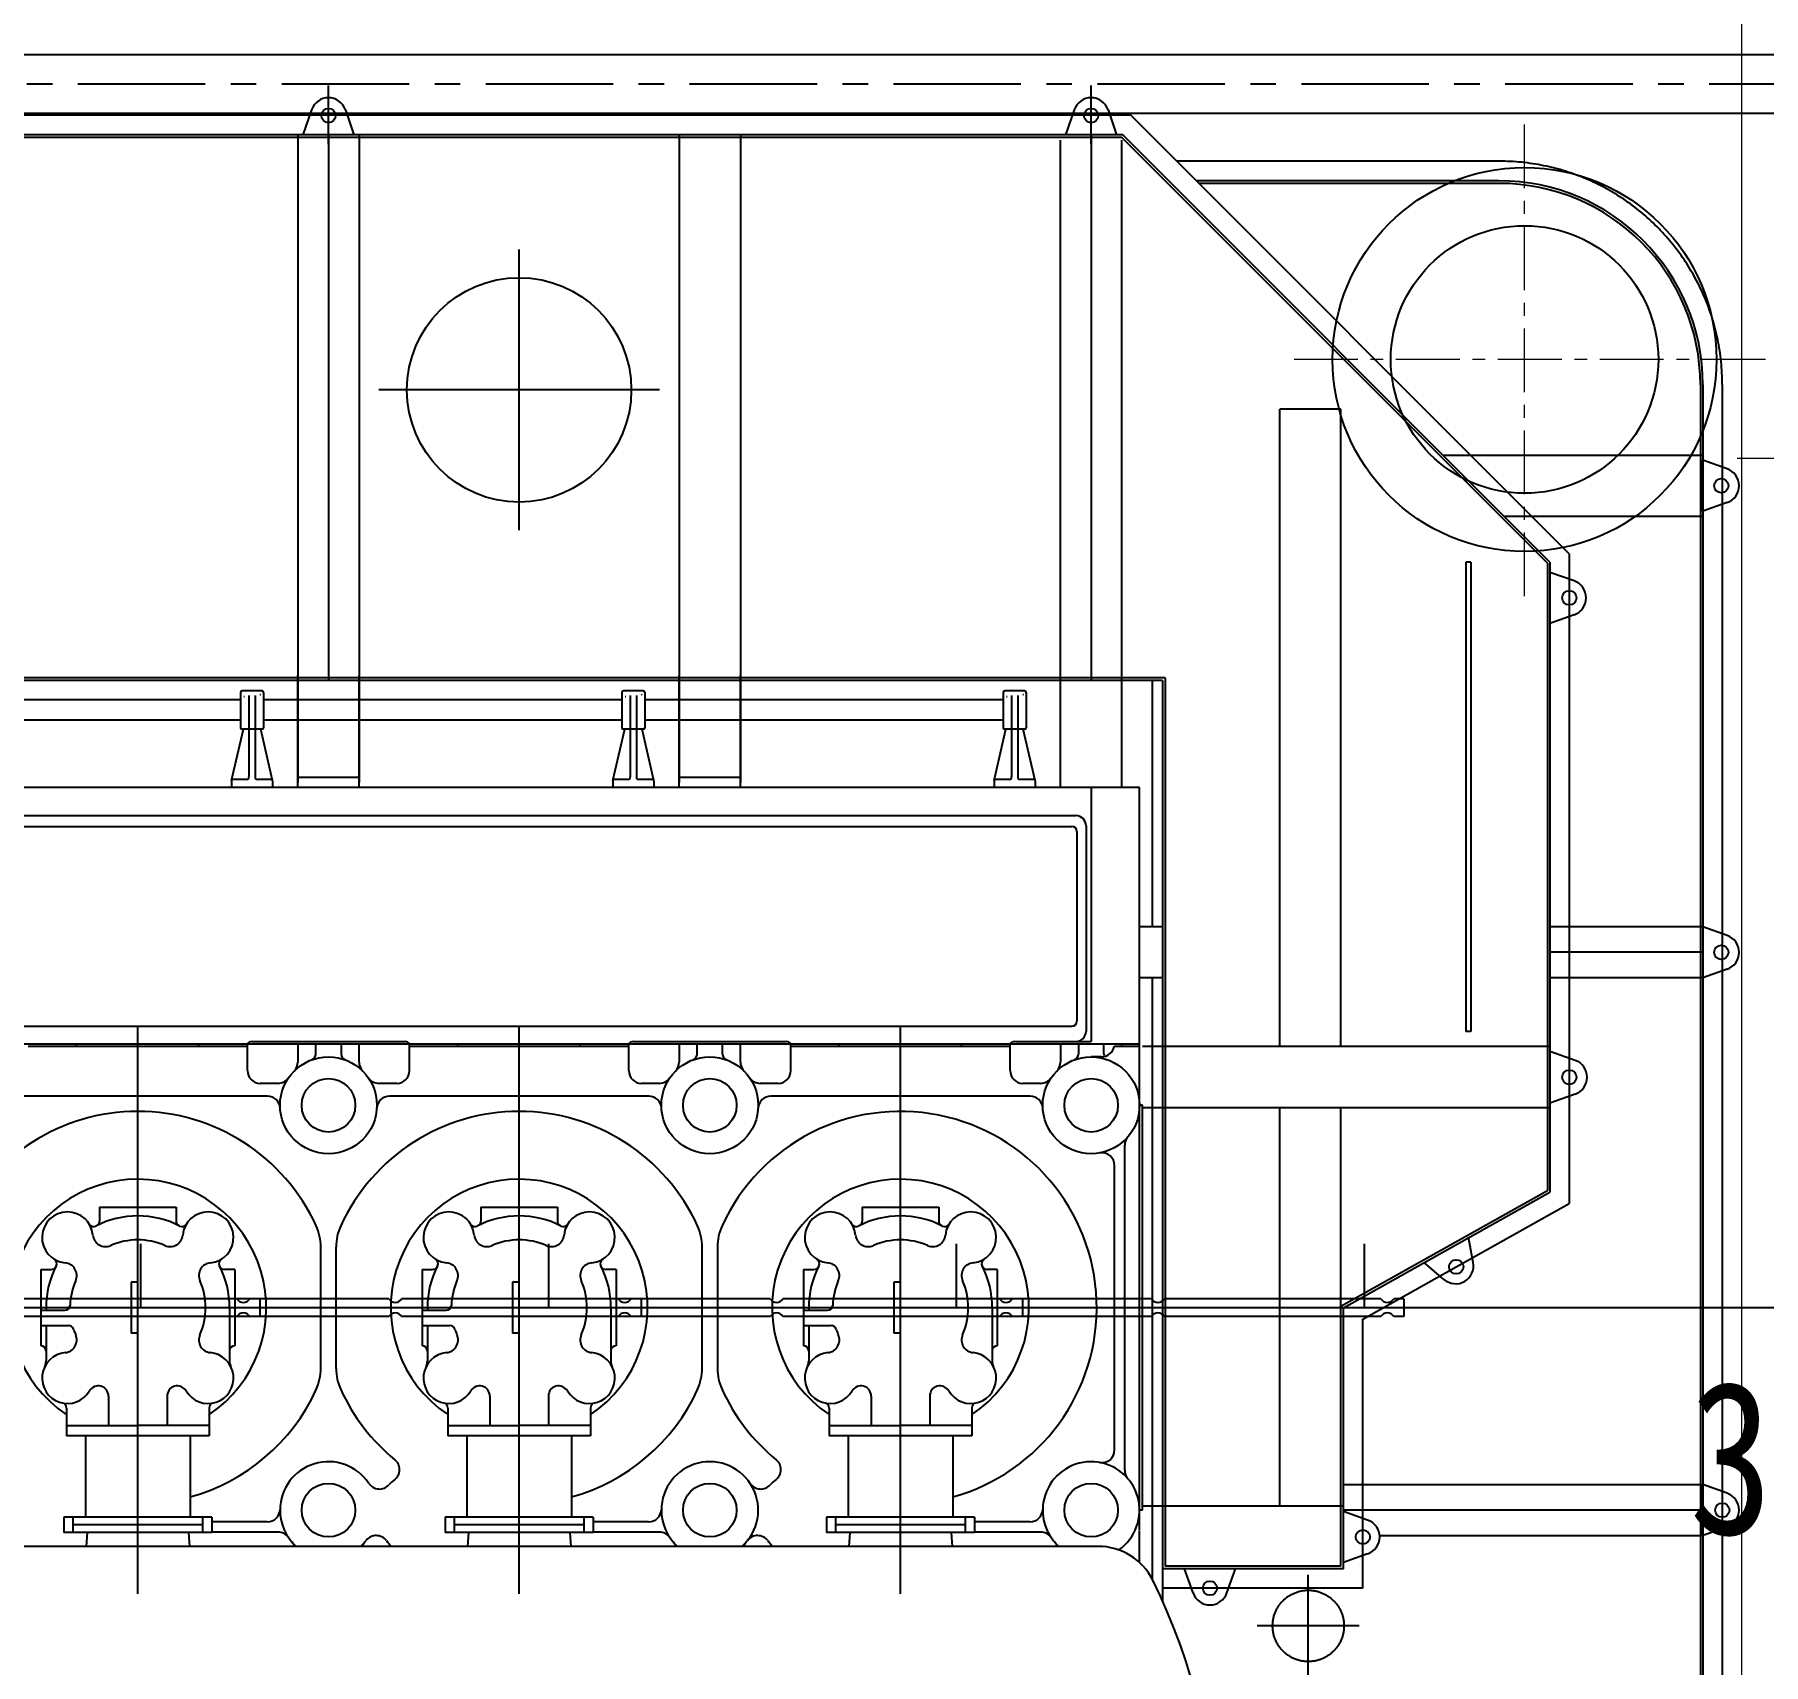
# Model space of a CAD drawing. Header units: millimetres. Extents: x -1838618 to -1600818, y -1770412 to -1553248.
# Drawn here: x -1773207 to -1769816, y -1686245 to -1683049 of the extents above; entities that cross this region are included whole.
import ezdxf

# ---------------------------------------------------------------- set-up
doc = ezdxf.new("R2010")
doc.units = ezdxf.units.MM
doc.header["$LTSCALE"] = 100
for name, pattern in [('CENTER', [2, 1.25, -0.25, 0.25, -0.25]), ('CENTER1', [2, 1.25, -0.25, 0.25, -0.25]), ('DASHED', [0.75, 0.5, -0.25])]:
    doc.linetypes.add(name, pattern=pattern)
for name, color, linetype in [('11', 7, 'Continuous'), ('412equipment', 6, 'Continuous'), ('420beam', 112, 'Continuous'), ('TV', 7, 'Continuous')]:
    doc.layers.add(name, color=color, linetype=linetype)
doc.styles.add('ROMANT', font='', dxfattribs={"width": 0.8})
doc.styles.get('ROMANT').set_extended_font_data('SimSun')

# ---------------------------------------------------------------- blocks, each defined once
blk = doc.blocks.new('67')
at = {"color": 4}
for p, q in [((19400, 0), (19400, 125)), ((20200, 0), (20200, 125)), ((21000, 0), (21000, 125)), ((21800, 0), (21800, 125))]:
    blk.add_line(p, q, dxfattribs=at)
at = {"color": 4, "ltscale": 100}
blk.add_line((26786.6, 0), (-4089.1, 0), dxfattribs=at)
at = {"color": 4, "style": 'ROMANT', "width": 0.8}
blk.add_text('30', height=300, dxfattribs=at).set_placement((22437.5, -444))
blk = doc.blocks.new('LOW PLATFOR')
at = {"linetype": 'CENTER', "ltscale": 2}
blk.add_line((-15723.6, 2400, 590), (-800, 2400, 590), dxfattribs=at)
at = {"color": 7, "linetype": 'CENTER', "ltscale": 25.4}
for p, q in [((-6832, 2281.9, 590), (-6832, 2396.8, 590)), ((-5336, 2281.9, 590), (-5336, 2396.8, 590))]:
    blk.add_line(p, q, dxfattribs=at)
at = {"color": 7, "linetype": 'Continuous', "ltscale": 25.4}
for p, q in [((-6865.1, 2349.3, 590), (-6882, 2300, 590)), ((-6798.9, 2349.3, 590), (-6782, 2300, 590)), ((-5369.1, 2349.3, 590), (-5386, 2300, 590)), ((-5302.9, 2349.3, 590), (-5286, 2300, 590)), ((-7004.5, 1206.5, 590), (-7004.5, 1137.5, 590)), ((-6962.5, 1209.5, 590), (-7001.5, 1209.5, 590)), ((-6988, 1200.4, 590), (-6988, 1041, 590)), ((-6976, 1200.3, 590), (-6976, 1041, 590)), ((-6959.5, 1206.5, 590), (-6959.5, 1137.5, 590)), ((-6256.5, 1206.5, 590), (-6256.5, 1137.5, 590)), ((-6214.5, 1209.5, 590), (-6253.5, 1209.5, 590)), ((-6240, 1200.4, 590), (-6240, 1041, 590)), ((-6228, 1200.3, 590), (-6228, 1041, 590)), ((-6211.5, 1206.5, 590), (-6211.5, 1137.5, 590)), ((-5508.5, 1206.5, 590), (-5508.5, 1137.5, 590)), ((-5466.5, 1209.5, 590), (-5505.5, 1209.5, 590)), ((-5492, 1200.4, 590), (-5492, 1041, 590)), ((-5480, 1200.3, 590), (-5480, 1041, 590)), ((-5463.5, 1206.5, 590), (-5463.5, 1137.5, 590)), ((-7021.9, 1033.7, 590), (-6999, 1134.5, 590)), ((-6999, 1134.5, 590), (-7001.5, 1134.5, 590)), ((-6965, 1134.5, 590), (-6999, 1134.5, 590)), ((-6942.1, 1033.7, 590), (-6965, 1134.5, 590)), ((-6962.5, 1134.5, 590), (-6965, 1134.5, 590)), ((-6273.9, 1033.7, 590), (-6251, 1134.5, 590)), ((-6251, 1134.5, 590), (-6253.5, 1134.5, 590)), ((-6217, 1134.5, 590), (-6251, 1134.5, 590)), ((-6194.1, 1033.7, 590), (-6217, 1134.5, 590)), ((-6214.5, 1134.5, 590), (-6217, 1134.5, 590)), ((-5525.9, 1033.7, 590), (-5503, 1134.5, 590)), ((-5503, 1134.5, 590), (-5505.5, 1134.5, 590)), ((-5469, 1134.5, 590), (-5503, 1134.5, 590)), ((-5446.1, 1033.7, 590), (-5469, 1134.5, 590)), ((-5466.5, 1134.5, 590), (-5469, 1134.5, 590)), ((-7022, 1033, 590), (-7022, 1020, 590)), ((-6942, 1020, 590), (-7022, 1020, 590)), ((-6993, 1036, 590), (-7019, 1036, 590)), ((-6945, 1036, 590), (-6971, 1036, 590)), ((-6942, 1033, 590), (-6942, 1020, 590)), ((-6274, 1033, 590), (-6274, 1020, 590)), ((-6194, 1020, 590), (-6274, 1020, 590)), ((-6245, 1036, 590), (-6271, 1036, 590)), ((-6197, 1036, 590), (-6223, 1036, 590)), ((-6194, 1033, 590), (-6194, 1020, 590)), ((-5526, 1033, 590), (-5526, 1020, 590)), ((-5446, 1020, 590), (-5526, 1020, 590)), ((-5497, 1036, 590), (-5523, 1036, 590)), ((-5449, 1036, 590), (-5475, 1036, 590)), ((-5446, 1033, 590), (-5446, 1020, 590)), ((-7281, 197, 590), (-7131, 197, 590)), ((-7281, 197, 590), (-7281, 169.9, 590)), ((-7131, 197, 590), (-7131, 169.9, 590)), ((-6533, 197, 590), (-6383, 197, 590)), ((-6533, 197, 590), (-6533, 169.9, 590)), ((-6383, 197, 590), (-6383, 169.9, 590)), ((-5785, 197, 590), (-5635, 197, 590)), ((-5785, 197, 590), (-5785, 169.9, 590)), ((-5635, 197, 590), (-5635, 169.9, 590)), ((-7396, 75, 590), (-7396, -74.5, 590)), ((-7396, 75, 590), (-7375.9, 75, 590)), ((-7016, 75, 590), (-7036.1, 75, 590)), ((-7016, 75, 590), (-7016, -74.5, 590)), ((-6648, 75, 590), (-6648, -74.5, 590)), ((-6648, 75, 590), (-6627.9, 75, 590)), ((-6268, 75, 590), (-6288.1, 75, 590)), ((-6268, 75, 590), (-6268, -74.5, 590)), ((-5900, 75, 590), (-5900, -74.5, 590)), ((-5900, 75, 590), (-5879.9, 75, 590)), ((-5520, 75, 590), (-5540.1, 75, 590)), ((-5520, 75, 590), (-5520, -74.5, 590)), ((-7219, 50, 590), (-7219, -50, 590)), ((-7206, 50, 590), (-7219, 50, 590)), ((-6471, 50, 590), (-6471, -50, 590)), ((-6458, 50, 590), (-6471, 50, 590)), ((-5723, 50, 590), (-5723, -50, 590)), ((-5710, 50, 590), (-5723, 50, 590)), ((-7011.5, 17.5, 590), (-7436.5, 17.5, 590)), ((-7386, 0, 590), (-7386, -5, 590)), ((-6713.5, 17.5, 590), (-7206, 17.5, 590)), ((-6966.5, 17.5, 590), (-6986.5, 17.5, 590)), ((-6966.5, 17.5, 590), (-6966.5, -17.5, 590)), ((-6263.5, 17.5, 590), (-6688.5, 17.5, 590)), ((-6638, 0, 590), (-6638, -5, 590)), ((-5965.5, 17.5, 590), (-6458, 17.5, 590)), ((-6218.5, 17.5, 590), (-6238.5, 17.5, 590)), ((-6218.5, 17.5, 590), (-6218.5, -17.5, 590)), ((-5515.5, 17.5, 590), (-5940.5, 17.5, 590)), ((-5890, 0, 590), (-5890, -5, 590)), ((-5217.5, 17.5, 590), (-5710, 17.5, 590)), ((-5470.5, 17.5, 590), (-5490.5, 17.5, 590)), ((-5470.5, 17.5, 590), (-5470.5, -17.5, 590)), ((-4767.5, 17.5, 590), (-5192.5, 17.5, 590)), ((-4722.5, 17.5, 590), (-4742.5, 17.5, 590)), ((-4722.5, 17.5, 590), (-4722.5, -17.5, 590)), ((-7011.5, -17.5, 590), (-7436.5, -17.5, 590)), ((-7396, -5, 590), (-7348.9, -5, 590)), ((-6713.5, -17.5, 590), (-7206, -17.5, 590)), ((-7026, 0, 590), (-7026, -104.4, 590)), ((-6966.5, -17.5, 590), (-6986.5, -17.5, 590)), ((-6263.5, -17.5, 590), (-6688.5, -17.5, 590)), ((-6648, -5, 590), (-6600.9, -5, 590)), ((-5965.5, -17.5, 590), (-6458, -17.5, 590)), ((-6278, 0, 590), (-6278, -104.4, 590)), ((-6218.5, -17.5, 590), (-6238.5, -17.5, 590)), ((-5515.5, -17.5, 590), (-5940.5, -17.5, 590)), ((-5900, -5, 590), (-5852.9, -5, 590)), ((-5217.5, -17.5, 590), (-5710, -17.5, 590)), ((-5530, 0, 590), (-5530, -104.4, 590)), ((-5470.5, -17.5, 590), (-5490.5, -17.5, 590)), ((-4767.5, -17.5, 590), (-5192.5, -17.5, 590)), ((-4722.5, -17.5, 590), (-4742.5, -17.5, 590)), ((-7396, -35, 590), (-7341.7, -35, 590)), ((-7386, -35, 590), (-7386, -104.4, 590)), ((-7206, -50, 590), (-7219, -50, 590)), ((-6648, -35, 590), (-6593.7, -35, 590)), ((-6638, -35, 590), (-6638, -104.4, 590)), ((-6458, -50, 590), (-6471, -50, 590)), ((-5900, -35, 590), (-5845.7, -35, 590)), ((-5890, -35, 590), (-5890, -104.4, 590)), ((-5710, -50, 590), (-5723, -50, 590)), ((-7346, -196.7, 590), (-7346, -231, 590)), ((-7263.5, -173.3, 590), (-7263.5, -231, 590)), ((-7148.5, -173.3, 590), (-7148.5, -231, 590)), ((-7066, -196.7, 590), (-7066, -231, 590)), ((-6598, -196.7, 590), (-6598, -231, 590)), ((-6515.5, -173.3, 590), (-6515.5, -231, 590)), ((-6400.5, -173.3, 590), (-6400.5, -231, 590)), ((-6318, -196.7, 590), (-6318, -231, 590)), ((-5850, -196.7, 590), (-5850, -231, 590)), ((-5767.5, -173.3, 590), (-5767.5, -231, 590)), ((-5652.5, -173.3, 590), (-5652.5, -231, 590)), ((-5570, -196.7, 590), (-5570, -231, 590)), ((-7346, -231, 590), (-7206, -231, 590)), ((-7066, -231, 590), (-7206, -231, 590)), ((-6598, -231, 590), (-6458, -231, 590)), ((-6318, -231, 590), (-6458, -231, 590)), ((-5850, -231, 590), (-5710, -231, 590)), ((-5570, -231, 590), (-5710, -231, 590))]:
    blk.add_line(p, q, dxfattribs=at)
at = {"color": 9, "linetype": 'CENTER1', "lineweight": 20}
for p, q in [((-4485.8, 1395.4, 1180), (-4485.8, 2323.7, 1180)), ((-4013, 1859.5, 1180), (-4958.7, 1859.5, 1180)), ((-4068.5, 1666, 590), (-2932.9, 1666, 590))]:
    blk.add_line(p, q, dxfattribs=at)
at = {"color": 7, "linetype": 'Continuous', "ltscale": 25.4}
for centre in [(-6832, 2338, 590), (-5336, 2338, 590)]:
    blk.add_circle(centre, 14, dxfattribs=at)
for centre, radius, start, end in [((-6832, 2338, 590), 35, 18.8954, 161.1053), ((-5336, 2338, 590), 35, 18.8954, 161.1053), ((-7001.5, 1206.5, 590), 3, 90, 180), ((-6962.5, 1206.5, 590), 3, 360, 90), ((-6253.5, 1206.5, 590), 3, 90, 180), ((-6214.5, 1206.5, 590), 3, 360, 90), ((-5505.5, 1206.5, 590), 3, 90, 180), ((-5466.5, 1206.5, 590), 3, 360, 90), ((-7001.5, 1137.5, 590), 3, 180, 270), ((-6962.5, 1137.5, 590), 3, 270, 360), ((-6253.5, 1137.5, 590), 3, 180, 270), ((-6214.5, 1137.5, 590), 3, 270, 360), ((-5505.5, 1137.5, 590), 3, 180, 270), ((-5466.5, 1137.5, 590), 3, 270, 360), ((-7019, 1033, 590), 3, 90, 180), ((-6993, 1041, 590), 5, 270, 360), ((-6971, 1041, 590), 5, 180, 270), ((-6945, 1033, 590), 3, 360, 90), ((-6271, 1033, 590), 3, 90, 180), ((-6245, 1041, 590), 5, 270, 360), ((-6223, 1041, 590), 5, 180, 270), ((-6197, 1033, 590), 3, 360, 90), ((-5523, 1033, 590), 3, 90, 180), ((-5497, 1041, 590), 5, 270, 360), ((-5475, 1041, 590), 5, 180, 270), ((-5449, 1033, 590), 3, 360, 90), ((-7343.9, 137.9, 590), 50, 90, 264.7053), ((-7343.9, 137.9, 590), 50, 5.2949, 90), ((-7206, 0, 590), 180, 90, 117.1299), ((-7291, 169.9, 590), 10, 296.575, 360), ((-7206, 0, 590), 180, 62.8701, 90), ((-7121, 169.9, 590), 10, 180, 243.425), ((-7068.1, 137.9, 590), 50, 90, 174.7051), ((-7068.1, 137.9, 590), 50, 275.2947, 90), ((-6595.9, 137.9, 590), 50, 90, 264.7053), ((-6595.9, 137.9, 590), 50, 5.2949, 90), ((-6458, 0, 590), 180, 90, 117.1299), ((-6543, 169.9, 590), 10, 296.575, 360), ((-6458, 0, 590), 180, 62.8701, 90), ((-6373, 169.9, 590), 10, 180, 243.425), ((-6320.1, 137.9, 590), 50, 90, 174.7051), ((-6320.1, 137.9, 590), 50, 275.2947, 90), ((-5847.9, 137.9, 590), 50, 90, 264.7053), ((-5847.9, 137.9, 590), 50, 5.2949, 90), ((-5710, 0, 590), 180, 90, 117.1299), ((-5795, 169.9, 590), 10, 296.575, 360), ((-5710, 0, 590), 180, 62.8701, 90), ((-5625, 169.9, 590), 10, 180, 243.425), ((-5572.1, 137.9, 590), 50, 90, 174.7051), ((-5572.1, 137.9, 590), 50, 275.2947, 90), ((-7292.6, 169.1, 590), 10, 211.3425, 297.1295), ((-7269.2, 144.8, 590), 25, 185.2948, 293.5806), ((-7142.8, 144.8, 590), 25, 246.4194, 354.7052), ((-7119.4, 169.1, 590), 10, 242.8704, 328.6574), ((-6544.6, 169.1, 590), 10, 211.3425, 297.1295), ((-6521.2, 144.8, 590), 25, 185.2948, 293.5806), ((-6394.8, 144.8, 590), 25, 246.4194, 354.7052), ((-6371.4, 169.1, 590), 10, 242.8704, 328.6574), ((-5796.6, 169.1, 590), 10, 211.3425, 297.1295), ((-5773.2, 144.8, 590), 25, 185.2948, 293.5806), ((-5646.8, 144.8, 590), 25, 246.4194, 354.7052), ((-5623.4, 169.1, 590), 10, 242.8704, 328.6574), ((-7206, 0, 590), 133, 90, 113.5805), ((-7206, 0, 590), 133, 66.4195, 90), ((-6458, 0, 590), 133, 90, 113.5805), ((-6458, 0, 590), 133, 66.4195, 90), ((-5710, 0, 590), 133, 90, 113.5805), ((-5710, 0, 590), 133, 66.4195, 90), ((-7206, 0, 590), 180, 152.8702, 180), ((-7375.9, 85, 590), 10, 269.9998, 333.4249), ((-7375.1, 86.6, 590), 10, 332.87, 58.6575), ((-7350.8, 63.2, 590), 25, 336.4196, 84.7052), ((-7061.2, 63.2, 590), 25, 95.2948, 203.5804), ((-7036.9, 86.6, 590), 10, 121.3425, 207.13), ((-7206, 0, 590), 180, 0, 27.1298), ((-7036.1, 85, 590), 10, 206.575, 270.0002), ((-6458, 0, 590), 180, 152.8702, 180), ((-6627.9, 85, 590), 10, 269.9998, 333.4249), ((-6627.1, 86.6, 590), 10, 332.87, 58.6575), ((-6602.8, 63.2, 590), 25, 336.4196, 84.7052), ((-6313.2, 63.2, 590), 25, 95.2948, 203.5804), ((-6288.9, 86.6, 590), 10, 121.3425, 207.13), ((-6458, 0, 590), 180, 0, 27.1298), ((-6288.1, 85, 590), 10, 206.575, 270.0002), ((-5710, 0, 590), 180, 152.8702, 180), ((-5879.9, 85, 590), 10, 269.9998, 333.4249), ((-5879.1, 86.6, 590), 10, 332.87, 58.6575), ((-5854.8, 63.2, 590), 25, 336.4196, 84.7052), ((-5565.2, 63.2, 590), 25, 95.2948, 203.5804), ((-5540.9, 86.6, 590), 10, 121.3425, 207.13), ((-5710, 0, 590), 180, 0, 27.1298), ((-5540.1, 85, 590), 10, 206.575, 270.0002), ((-7206, 0, 590), 133, 156.4195, 177.9962), ((-7206, 0, 590), 133, 336.4195, 23.5805), ((-6458, 0, 590), 133, 156.4195, 177.9962), ((-6458, 0, 590), 133, 336.4195, 23.5805), ((-5710, 0, 590), 133, 156.4195, 177.9962), ((-5710, 0, 590), 133, 336.4195, 23.5805), ((-7348.9, 5, 590), 10, 270, 357.9962), ((-6999, 24.8, 590), 14.5, 210.3659, 329.6341), ((-6701, 24.8, 590), 14.5, 210.3659, 329.634), ((-6600.9, 5, 590), 10, 270, 357.9962), ((-6251, 24.8, 590), 14.5, 210.3659, 329.6341), ((-5953, 24.8, 590), 14.5, 210.3659, 329.634), ((-5852.9, 5, 590), 10, 270, 357.9962), ((-5503, 24.8, 590), 14.5, 210.3659, 329.6341), ((-5205, 24.8, 590), 14.5, 210.3659, 329.634), ((-4755, 24.8, 590), 14.5, 210.3659, 329.6341), ((-6999, -24.8, 590), 14.5, 30.3802, 149.6198), ((-6701, -24.8, 590), 14.5, 30.3802, 149.6198), ((-6251, -24.8, 590), 14.5, 30.3802, 149.6198), ((-5953, -24.8, 590), 14.5, 30.3802, 149.6198), ((-5503, -24.8, 590), 14.5, 30.3802, 149.6198), ((-5205, -24.8, 590), 14.5, 30.3802, 149.6198), ((-4755, -24.8, 590), 14.5, 30.3802, 149.6198), ((-7350.8, -63.2, 590), 25, 275.2947, 23.5805), ((-7341.7, -45, 590), 10, 18.3418, 90.0001), ((-7206, 0, 590), 133, 198.3418, 203.5805), ((-7061.2, -63.2, 590), 25, 156.4195, 264.7053), ((-6602.8, -63.2, 590), 25, 275.2947, 23.5805), ((-6593.7, -45, 590), 10, 18.3418, 90.0001), ((-6458, 0, 590), 133, 198.3418, 203.5805), ((-6313.2, -63.2, 590), 25, 156.4195, 264.7053), ((-5854.8, -63.2, 590), 25, 275.2947, 23.5805), ((-5845.7, -45, 590), 10, 18.3418, 90.0001), ((-5710, 0, 590), 133, 198.3418, 203.5805), ((-5565.2, -63.2, 590), 25, 156.4195, 264.7053), ((-7396, -84.5, 590), 10, 0, 90), ((-7343.9, -137.9, 590), 50, 95.2947, 329.6307), ((-7068.1, -137.9, 590), 50, 210.3692, 84.7053), ((-7016, -84.5, 590), 10, 90, 180), ((-6648, -84.5, 590), 10, 0, 90), ((-6595.9, -137.9, 590), 50, 95.2947, 329.6307), ((-6320.1, -137.9, 590), 50, 210.3692, 84.7053), ((-6268, -84.5, 590), 10, 90, 180), ((-5900, -84.5, 590), 10, 0, 90), ((-5847.9, -137.9, 590), 50, 95.2947, 329.6307), ((-5572.1, -137.9, 590), 50, 210.3692, 84.7053), ((-5520, -84.5, 590), 10, 90, 180), ((-7411, -104.4, 590), 25, 333.49, 0), ((-7001, -104.4, 590), 25, 180, 206.5099), ((-6663, -104.4, 590), 25, 333.49, 0), ((-6253, -104.4, 590), 25, 180, 206.5099), ((-5915, -104.4, 590), 25, 333.49, 0), ((-5505, -104.4, 590), 25, 180, 206.5099), ((-7283.5, -173.3, 590), 20, 0, 149.6161), ((-7128.5, -173.3, 590), 20, 30.3839, 180), ((-6535.5, -173.3, 590), 20, 0, 149.6161), ((-6380.5, -173.3, 590), 20, 30.3839, 180), ((-5787.5, -173.3, 590), 20, 0, 149.6161), ((-5632.5, -173.3, 590), 20, 30.3839, 180), ((-7356, -196.7, 590), 10, 0, 78.3516), ((-7056, -196.7, 590), 10, 101.6483, 180), ((-6608, -196.7, 590), 10, 0, 78.3516), ((-6308, -196.7, 590), 10, 101.6483, 180), ((-5860, -196.7, 590), 10, 0, 78.3516), ((-5560, -196.7, 590), 10, 101.6483, 180)]:
    blk.add_arc(centre, radius, start, end, dxfattribs=at)
at = {"color": 7, "linetype": 'Continuous'}
for centre, major_axis, start_param, end_param in [((-6998, 1200.4, 590), (-0.81, -1.83), 0.414259, 1.199656), ((-6966, 1200.3, 590), (-1.88, 0.68), 4.275257, 5.060653), ((-6250, 1200.4, 590), (-0.81, -1.83), 0.414259, 1.199656), ((-6218, 1200.3, 590), (-1.88, 0.68), 4.275257, 5.060653), ((-5502, 1200.4, 590), (-0.81, -1.83), 0.414259, 1.199656), ((-5470, 1200.3, 590), (-1.88, 0.68), 4.275257, 5.060653)]:
    blk.add_ellipse(centre, major_axis=major_axis, ratio=0.999998, start_param=start_param, end_param=end_param, dxfattribs=at)
at = {"layer": '11', "color": 3, "linetype": 'Continuous', "lineweight": 20}
blk.add_line((-4060, 2750, 590), (-4060, -2750, 590), dxfattribs=at)
at = {"layer": '412equipment', "color": 9}
for radius in [376.5, 262.4]:
    blk.add_circle((-4485.8, 1859.5, 1180), radius, dxfattribs=at)
at = {"layer": '420beam'}
for p, q in [((-15654.9, 2458, 590), (-800, 2458, 590)), ((-800, 2342, 590), (-15654.9, 2342, 590))]:
    blk.add_line(p, q, dxfattribs=at)
at = {"layer": 'TV', "color": 7, "linetype": 'CENTER', "ltscale": 25.4}
for p, q in [((-5258, 2338.5, 590), (-12100, 2338.5, 590)), ((-4398, 1478.5, 590), (-5258, 2338.5, 590)), ((-4536, 2248.5, 590), (-5168, 2248.5, 590)), ((-6458, 1525, 590), (-6458, 2075, 590)), ((-6183, 1800, 590), (-6733, 1800, 590)), ((-4098, 1810.5, 590), (-4098, -1700, 590)), ((-4398, 1478.5, 590), (-4398, 204.5, 590)), ((-7206, -561.2, 590), (-7206, 552.5, 590)), ((-6458, -561.2, 590), (-6458, 552.5, 590)), ((-5710, -561.2, 590), (-5710, 552.5, 590)), ((-4803, -22.3, 590), (-4398, 204.5, 590)), ((-4883.5, 0, 590), (-9905.8, 0, 590)), ((-4803, -550, 590), (-4803, -22.3, 590)), ((-4910, -724, 590), (-4910, -524, 590)), ((-4803, -550, 590), (-5196, -550, 590)), ((-4810, -624, 590), (-5010, -624, 590))]:
    blk.add_line(p, q, dxfattribs=at)
at = {"layer": 'TV', "color": 7, "linetype": 'Continuous', "ltscale": 25.4}
for p, q in [((-5273.9, 2300, 590), (-12100, 2300, 590)), ((-5276, 2295, 590), (-12100, 2295, 590)), ((-6832, 2300, 590), (-6832, 1230, 590)), ((-5336, 2300, 590), (-5336, 1230, 590)), ((-4441, 1460, 590), (-5276, 2295, 590)), ((-4436, 1462.1, 590), (-5273.9, 2300, 590)), ((-4536, 2210, 590), (-5129.5, 2210, 590)), ((-4536, 2205, 590), (-5124.5, 2205, 590)), ((-4141, 1810, 590), (-4141, -1700, 590)), ((-4136, 1810, 590), (-4136, -1700, 590)), ((-4088.7, 1645.1, 590), (-4136, 1662, 590)), ((-4136, 1562, 590), (-4136, 1662, 590)), ((-4088.7, 1578.9, 590), (-4136, 1562, 590)), ((-4441, 1460, 590), (-4441, 229.7, 590)), ((-4436, 1462.1, 590), (-4436, 226.8, 590)), ((-4388.7, 1425.2, 590), (-4436, 1442.1, 590)), ((-4388.7, 1359, 590), (-4436, 1342.1, 590)), ((-5196, 1230, 590), (-9997, 1230, 590)), ((-5191, 1235, 590), (-9992, 1235, 590)), ((-6892, 1192, 590), (-6892, 1240, 590)), ((-6772, 1192, 590), (-6772, 1240, 590)), ((-6144, 1192, 590), (-6144, 1240, 590)), ((-6024, 1192, 590), (-6024, 1240, 590)), ((-5216, 1230, 590), (-5216, 747, 590)), ((-5196, 1230, 590), (-5196, -512, 590)), ((-5191, 1235, 590), (-5191, -507, 590)), ((-7004.5, 1192, 590), (-7707.6, 1192, 590)), ((-6256.5, 1192, 590), (-6959.6, 1192, 590)), ((-5508.5, 1192, 590), (-6211.6, 1192, 590)), ((-7004.7, 1152, 590), (-7707.6, 1152, 590)), ((-6256.7, 1152, 590), (-6959.6, 1152, 590)), ((-6892, 1020, 590), (-6892, 1152, 590)), ((-6772, 1020, 590), (-6772, 1152, 590)), ((-5508.7, 1152, 590), (-6211.6, 1152, 590)), ((-6144, 1020, 590), (-6144, 1152, 590)), ((-6024, 1020, 590), (-6024, 1152, 590)), ((-5241, 1020, 590), (-10017, 1020, 590)), ((-6772, 1040, 590), (-6892, 1040, 590)), ((-6024, 1040, 590), (-6144, 1040, 590)), ((-5336, 1020, 590), (-5336, 522, 590)), ((-5241, -436.9, 590), (-5241, 1020, 590)), ((-9729.3, 965, 590), (-5366, 965, 590)), ((-9718, 944, 590), (-5374, 944, 590)), ((-5364, 934, 590), (-5364, 562, 590)), ((-5346, 945, 590), (-5346, 542, 590)), ((-5196, 747, 590), (-5241, 747, 590)), ((-4088.7, 730.1, 590), (-4136, 747, 590)), ((-4136, 697, 590), (-4436, 697, 590)), ((-5196, 647, 590), (-5241, 647, 590)), ((-5216, 647, 590), (-5216, -447, 590)), ((-4088.7, 663.9, 590), (-4136, 647, 590)), ((-9718, 552, 590), (-5374, 552, 590)), ((-5241, 517, 590), (-10017, 517, 590)), ((-6991, 512, 590), (-7421, 512, 590)), ((-7326, 512, 590), (-7326, 517, 590)), ((-7086, 512, 590), (-7086, 517, 590)), ((-6991, 465, 590), (-6991, 517, 590)), ((-6982.3, 522, 590), (-6681.7, 522, 590)), ((-6892, 517, 590), (-6892, 481.7, 590)), ((-6857, 497.4, 590), (-6857, 517, 590)), ((-6807, 517, 590), (-6807, 497.4, 590)), ((-6772, 481.7, 590), (-6772, 517, 590)), ((-6673, 465, 590), (-6673, 517, 590)), ((-6243, 512, 590), (-6673, 512, 590)), ((-6578, 512, 590), (-6578, 517, 590)), ((-6338, 512, 590), (-6338, 517, 590)), ((-6243, 465, 590), (-6243, 517, 590)), ((-6234.3, 522, 590), (-5933.7, 522, 590)), ((-6144, 517, 590), (-6144, 481.7, 590)), ((-6109, 497.4, 590), (-6109, 517, 590)), ((-6059, 497.4, 590), (-6059, 517, 590)), ((-6024, 481.7, 590), (-6024, 517, 590)), ((-5925, 465, 590), (-5925, 517, 590)), ((-5495, 512, 590), (-5925, 512, 590)), ((-5830, 512, 590), (-5830, 517, 590)), ((-5590, 512, 590), (-5590, 517, 590)), ((-5495, 465, 590), (-5495, 517, 590)), ((-5486.3, 522, 590), (-5336, 522, 590)), ((-5396, 517, 590), (-5396, 481.7, 590)), ((-5361, 517, 590), (-5361, 497.4, 590)), ((-5311, 497.4, 590), (-5311, 517, 590)), ((-5241, 512, 590), (-5291, 512, 590)), ((-5276, 512, 590), (-5276, 517, 590)), ((-5315.5, 492, 590), (-5336, 492, 590)), ((-4386.7, 485.1, 590), (-4434, 502, 590)), ((-6951.8, 415, 590), (-7460.2, 415, 590)), ((-6930.9, 440, 590), (-6966, 440, 590)), ((-6698, 440, 590), (-6733.1, 440, 590)), ((-6203.8, 415, 590), (-6712.2, 415, 590)), ((-6182.9, 440, 590), (-6218, 440, 590)), ((-5950, 440, 590), (-5985.1, 440, 590)), ((-5455.8, 415, 590), (-5964.2, 415, 590)), ((-5434.9, 440, 590), (-5470, 440, 590)), ((-4386.7, 418.9, 590), (-4434, 402, 590)), ((-5235, 397, 590), (-5241, 397, 590)), ((-5235, -397, 590), (-5235, 397, 590)), ((-5270, -318.8, 590), (-5270, 318.8, 590)), ((-5290, -278.9, 590), (-5290, 278.9, 590)), ((-4846, 2.9, 590), (-4441, 229.7, 590)), ((-4841, 0, 590), (-4436, 226.8, 590)), ((-4586.6, 88.7, 590), (-4595.6, 138.1, 590)), ((-6847, -118.9, 590), (-6847, 118.9, 590)), ((-6817, -118.9, 590), (-6817, 118.9, 590)), ((-6099, -118.9, 590), (-6099, 118.9, 590)), ((-6069, 118.9, 590), (-6069, -118.9, 590)), ((-4643.9, 55.6, 590), (-4682.2, 88.2, 590)), ((-4846, -507, 590), (-4846, 2.9, 590)), ((-4841, -512, 590), (-4841, 0, 590)), ((-7346, -231, 590), (-7346, -251, 590)), ((-7066, -231, 590), (-7066, -251, 590)), ((-6598, -231, 590), (-6598, -251, 590)), ((-6318, -231, 590), (-6318, -251, 590)), ((-5850, -231, 590), (-5850, -251, 590)), ((-5570, -231, 590), (-5570, -251, 590)), ((-7066, -251, 590), (-7346, -251, 590)), ((-7308.5, -251, 590), (-7308.5, -411, 590)), ((-7103.5, -251, 590), (-7103.5, -411, 590)), ((-6318, -251, 590), (-6598, -251, 590)), ((-6560.5, -251, 590), (-6560.5, -411, 590)), ((-6355.5, -251, 590), (-6355.5, -411, 590)), ((-5570, -251, 590), (-5850, -251, 590)), ((-5812.5, -251, 590), (-5812.5, -411, 590)), ((-5607.5, -251, 590), (-5607.5, -411, 590)), ((-4088.7, -363.9, 590), (-4136, -347, 590)), ((-4136, -447, 590), (-4136, -347, 590)), ((-5235, -397, 590), (-5241, -397, 590)), ((-4136, -397, 590), (-4841, -397, 590)), ((-4793.7, -416.4, 590), (-4841, -399.5, 590)), ((-7351, -411, 590), (-7351, -441, 590)), ((-7061, -411, 590), (-7351, -411, 590)), ((-7333, -441, 590), (-7333, -411, 590)), ((-7079, -426, 590), (-7333, -426, 590)), ((-7079, -411, 590), (-7079, -441, 590)), ((-7061, -411, 590), (-7061, -441, 590)), ((-6952, -420, 590), (-7061, -420, 590)), ((-6930.9, -440, 590), (-7061, -440, 590)), ((-6603, -411, 590), (-6603, -441, 590)), ((-6313, -411, 590), (-6603, -411, 590)), ((-6585, -441, 590), (-6585, -411, 590)), ((-6331, -426, 590), (-6585, -426, 590)), ((-6331, -411, 590), (-6331, -441, 590)), ((-6313, -411, 590), (-6313, -441, 590)), ((-6204, -420, 590), (-6313, -420, 590)), ((-6182.9, -440, 590), (-6313, -440, 590)), ((-5855, -411, 590), (-5855, -441, 590)), ((-5565, -411, 590), (-5855, -411, 590)), ((-5837, -441, 590), (-5837, -411, 590)), ((-5583, -426, 590), (-5837, -426, 590)), ((-5583, -411, 590), (-5583, -441, 590)), ((-5565, -411, 590), (-5565, -441, 590)), ((-5456, -420, 590), (-5565, -420, 590)), ((-5434.9, -440, 590), (-5565, -440, 590)), ((-5241, -499.7, 590), (-5241, -438.2, 590)), ((-4088.7, -430.1, 590), (-4136, -447, 590)), ((-5322, -468, 590), (-9895, -468, 590)), ((-7061, -441, 590), (-7351, -441, 590)), ((-7305.5, -441, 590), (-7307.3, -468, 590)), ((-7106.5, -441, 590), (-7104.7, -468, 590)), ((-6313, -441, 590), (-6603, -441, 590)), ((-6557.5, -441, 590), (-6559.3, -468, 590)), ((-6358.5, -441, 590), (-6356.7, -468, 590)), ((-5565, -441, 590), (-5855, -441, 590)), ((-5809.5, -441, 590), (-5811.3, -468, 590)), ((-5610.5, -441, 590), (-5608.7, -468, 590)), ((-5216, -447, 590), (-5216, -532.6, 590)), ((-4846, -507, 590), (-5191, -507, 590)), ((-4793.7, -482.6, 590), (-4841, -499.5, 590)), ((-5196, -512, 590), (-5196, -574.9, 590)), ((-4841, -512, 590), (-5196, -512, 590)), ((-5136.1, -559.3, 590), (-5153, -512, 590)), ((-5069.9, -559.3, 590), (-5053, -512, 590))]:
    blk.add_line(p, q, dxfattribs=at)
at = {"layer": 'TV', "color": 7, "linetype": 'DASHED', "ltscale": 25.4}
for p, q in [((-6892, 2300, 590), (-6892, 1020, 590)), ((-6772, 2300, 590), (-6892, 2300, 590)), ((-6772, 2300, 590), (-6772, 1020, 590)), ((-6024, 2300, 590), (-6144, 2300, 590)), ((-6144, 2300, 590), (-6144, 1020, 590)), ((-6024, 2300, 590), (-6144, 2300, 590)), ((-6024, 2300, 590), (-6024, 1020, 590)), ((-5276, 2300, 590), (-5396, 2300, 590)), ((-5396, 1020, 590), (-5396, 2300, 590)), ((-5276, 1020, 590), (-5276, 2300, 590)), ((-4846, 1762, 590), (-4966, 1762, 590)), ((-4966, 512, 590), (-4966, 1762, 590)), ((-4846, 512, 590), (-4846, 1762, 590)), ((-4645.9, 1672, 590), (-4136, 1672, 590)), ((-4525.9, 1552, 590), (-4136, 1552, 590)), ((-4591, 1462, 590), (-4601, 1462, 590)), ((-4601, 1462, 590), (-4601, 542, 590)), ((-4591, 1462, 590), (-4591, 542, 590)), ((-6892, 1152, 590), (-6892, 1192, 590)), ((-6772, 1152, 590), (-6772, 1192, 590)), ((-6144, 1152, 590), (-6144, 1192, 590)), ((-6024, 1152, 590), (-6024, 1192, 590)), ((-4136, 747, 590), (-4436, 747, 590)), ((-4136, 647, 590), (-4436, 647, 590)), ((-4436, 512, 590), (-5235, 512, 590)), ((-4591, 542, 590), (-4601, 542, 590)), ((-4436, 392, 590), (-5235, 392, 590)), ((-4966, -389.5, 590), (-4966, 392, 590)), ((-4846, -389.5, 590), (-4846, 392, 590)), ((-4841, -347, 590), (-4136, -347, 590)), ((-4841, -389.5, 590), (-5235, -389.5, 590)), ((-4770.1, -447, 590), (-4136, -447, 590))]:
    blk.add_line(p, q, dxfattribs=at)
at = {"layer": 'TV', "color": 7, "linetype": 'Continuous', "ltscale": 25.4}
for centre, radius in [((-6458, 1800, 590), 220), ((-4100, 1612, 590), 14), ((-4398, 1392.1, 590), 14), ((-4100, 697, 590), 14), ((-6832, 397, 590), 95), ((-6084, 397, 590), 95), ((-5336, 397, 590), 95), ((-6832, 397, 590), 52.5), ((-6084, 397, 590), 52.5), ((-5336, 397, 590), 52.5), ((-4398, 452, 590), 14), ((-4619.9, 80.2, 590), 14), ((-6832, -397, 590), 52.5), ((-6084, -397, 590), 52.5), ((-5336, -397, 590), 52.5), ((-4098, -397, 590), 14), ((-4803, -449.5, 590), 14), ((-5103, -550, 590), 14)]:
    blk.add_circle(centre, radius, dxfattribs=at)
at = {"layer": 'TV', "color": 7, "linetype": 'DASHED', "ltscale": 25.4}
blk.add_circle((-4910, -624, 590), 70, dxfattribs=at)
at = {"layer": 'TV', "color": 7, "linetype": 'CENTER', "ltscale": 25.4}
blk.add_arc((-4536, 1810.5, 590), 438, 360, 90, dxfattribs=at)
at = {"layer": 'TV', "color": 7, "linetype": 'Continuous', "ltscale": 25.4}
for centre, radius, start, end in [((-4536, 1810, 590), 400, 360, 90), ((-4536, 1810, 590), 395, 360, 90), ((-4100, 1612, 590), 35, 288.8956, 71.1043), ((-4400, 1392.1, 590), 35, 0, 71.1049), ((-4400, 1392.1, 590), 35, 288.8952, 360), ((-5366, 945, 590), 20, 360, 89.9999), ((-5374, 934, 590), 10, 360, 89.9999), ((-4100, 697, 590), 35, 288.8956, 71.1043), ((-5374, 562, 590), 10, 270, 359.9999), ((-6982.3, 512, 590), 10, 90, 149.9995), ((-6681.7, 512, 590), 10, 30.0005, 90), ((-6234.3, 512, 590), 10, 90, 149.9995), ((-5933.7, 512, 590), 10, 30.0005, 90), ((-5486.3, 512, 590), 10, 90, 149.9995), ((-5366, 542, 590), 20, 270, 359.9999), ((-5315.5, 517, 590), 25, 270, 348.463), ((-6917, 481.7, 590), 25, 315.0994, 359.9999), ((-6869, 497.4, 590), 12, 290.2303, 0), ((-6795, 497.4, 590), 12, 180, 249.7697), ((-6747, 481.7, 590), 25, 180.0001, 224.9006), ((-6169, 481.7, 590), 25, 315.0994, 359.9999), ((-6121, 497.4, 590), 12, 290.2303, 0), ((-6047, 497.4, 590), 12, 180, 249.7697), ((-5999, 481.7, 590), 25, 180.0001, 224.9006), ((-5421, 481.7, 590), 25, 315.0994, 359.9999), ((-5373, 497.4, 590), 12, 290.2303, 360), ((-5299, 497.4, 590), 12, 180, 203.5186), ((-4398, 452, 590), 35, 288.8956, 71.1043), ((-6966, 465, 590), 25, 180, 270), ((-6930.9, 465, 590), 25, 270.0013, 325.4825), ((-6733.1, 465, 590), 25, 214.5185, 270.0008), ((-6698, 465, 590), 25, 270, 360), ((-6218, 465, 590), 25, 180, 270), ((-6182.9, 465, 590), 25, 270.0013, 325.4825), ((-5985.1, 465, 590), 25, 214.5185, 270.0008), ((-5950, 465, 590), 25, 270, 360), ((-5470, 465, 590), 25, 180, 270), ((-5434.9, 465, 590), 25, 270.0013, 325.4825), ((-6951.8, 390, 590), 25, 3.3442, 90.0001), ((-6712.2, 390, 590), 25, 89.9989, 176.6558), ((-6203.8, 390, 590), 25, 3.3442, 90.0001), ((-5964.2, 390, 590), 25, 90, 176.6558), ((-5455.8, 390, 590), 25, 3.3442, 90.0001), ((-7206, 0, 590), 385, 24.6645, 155.3363), ((-6458, 0, 590), 385, 24.6645, 155.3363), ((-5710, 0, 590), 385, 285.4404, 155.3362), ((-5245, 318.8, 590), 25, 139.3174, 179.9999), ((-5315, 278.9, 590), 25, 0.0001, 100.0787), ((-7206, 0, 590), 252, 303.6223, 236.0764), ((-6458, 0, 590), 252, 303.6161, 236.0701), ((-5710, 0, 590), 252, 303.6104, 236.0643), ((-6947, 118.9, 590), 100, 360, 24.6645), ((-6717, 118.9, 590), 100, 155.3363, 180), ((-6199, 118.9, 590), 100, 360, 24.6645), ((-5969, 118.9, 590), 100, 155.3362, 180), ((-4620.9, 82, 590), 35, 300, 11.1049), ((-4620.9, 82, 590), 35, 228.8952, 300), ((-6947, -118.9, 590), 100, 335.3355, 0), ((-6717, -118.9, 590), 100, 180, 204.6637), ((-6199, -118.9, 590), 100, 335.3355, 0), ((-5969, -118.9, 590), 100, 180, 204.6638), ((-7206, 0, 590), 385, 285.4401, 335.3355), ((-6458, 0, 590), 385, 204.6637, 230.728), ((-6458, 0, 590), 385, 285.4402, 335.3355), ((-5710, 0, 590), 385, 204.6638, 230.728), ((-6832, -397, 590), 95, 33.588, 180), ((-6717.5, -317.4, 590), 25, 307.2168, 50.7279), ((-6084, -397, 590), 95, 311.6351, 180), ((-5969.5, -317.4, 590), 25, 307.2168, 50.7279), ((-5336, -397, 590), 95, 304.6064, 228.3649), ((-5315, -278.9, 590), 25, 259.9213, 0.0001), ((-6651, -405, 590), 85, 127.2166, 137.4498), ((-5903, -405, 590), 85, 127.2166, 137.4498), ((-5245, -318.8, 590), 25, 180, 220.6825), ((-6732, -330.6, 590), 25, 213.5878, 317.4499), ((-5984, -330.6, 590), 25, 213.5878, 317.4499), ((-4100, -397, 590), 35, 0, 71.1048), ((-6952, -395, 590), 25, 270.002, 359.045), ((-6832, -397, 590), 95, 180, 228.3649), ((-6204, -395, 590), 25, 270.002, 359.045), ((-6084, -397, 590), 95, 180, 228.3649), ((-5456, -395, 590), 25, 270.002, 359.045), ((-4100, -397, 590), 35, 288.8952, 360), ((-6930.9, -465, 590), 25, 34.5175, 89.9987), ((-6182.9, -465, 590), 25, 34.5175, 89.9987), ((-5434.9, -465, 590), 25, 34.5175, 89.9987), ((-4805, -449.5, 590), 35, 0, 71.1048), ((-6922, -476.4, 590), 25, 19.5702, 41.4097), ((-6832, -397, 590), 95, 311.6351, 321.3507), ((-6742, -476.4, 590), 25, 138.5903, 160.4298), ((-6738.3, -471.9, 590), 25, 37.4881, 141.3498), ((-6651, -405, 590), 85, 217.4889, 227.8322), ((-6174, -476.4, 590), 25, 19.5702, 41.4097), ((-5994, -476.4, 590), 25, 138.5903, 160.4298), ((-5990.3, -471.9, 590), 25, 37.4887, 141.3505), ((-5903, -405, 590), 85, 217.4899, 227.8322), ((-5426, -476.4, 590), 25, 19.5702, 41.4097), ((-5322, -587.2, 590), 119.2, 26.3878, 89.9999), ((-4805, -449.5, 590), 35, 288.8952, 360), ((-6283, -1064, 590), 1192, 333.6122, 26.3878), ((-5103, -548, 590), 35, 198.8952, 270), ((-5103, -548, 590), 35, 270, 341.1048)]:
    blk.add_arc(centre, radius, start, end, dxfattribs=at)

msp = doc.modelspace()

# ---------------------------------------------------------------- block references
at = {"color": 7}
msp.add_blockref('67', (-1792398.6, -1685545.7), dxfattribs=at)
at = {"layer": '412equipment', "color": 7}
msp.add_blockref('LOW PLATFOR', (-1765798.6, -1685545.7), dxfattribs=at)

doc.saveas('drawing.dxf')
